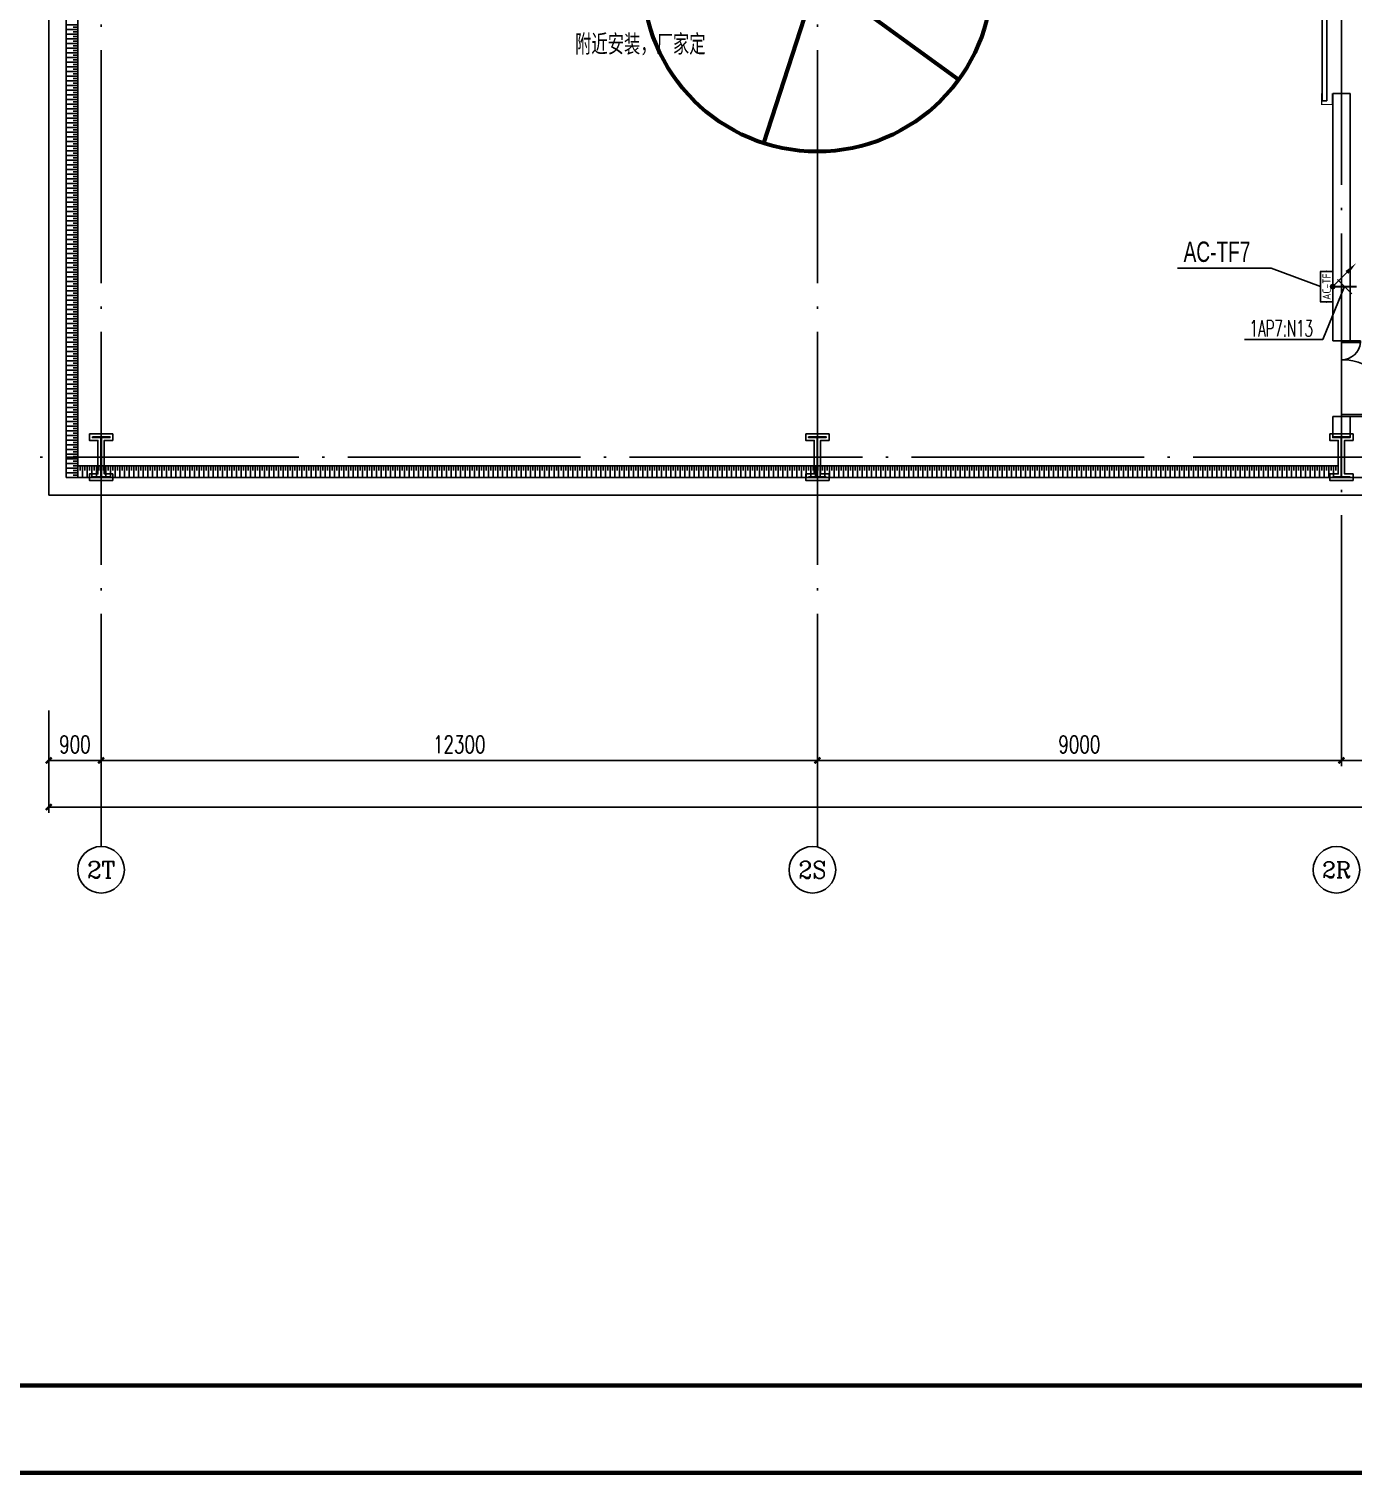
# Model space of a CAD drawing. Extents: x -1396510 to 1250330, y -1892470 to 1623980.
# Drawn here: x -286394 to -263654, y -816618 to -791772 of the extents above; entities that cross this region are included whole.
import ezdxf
from ezdxf.enums import TextEntityAlignment as Align

# ---------------------------------------------------------------- set-up
doc = ezdxf.new("R2010")
doc.units = 0
doc.header["$LTSCALE"] = 1000
doc.header["$MEASUREMENT"] = 0
doc.linetypes.add('10平面$0$DASH', pattern=[0.35, 0.25, -0.1])
doc.linetypes.add('DOTE', pattern=[2.42, 2, -0.2, 0.02, -0.2])
doc.layers.get('Defpoints').update_dxf_attribs({"color": 210})
for name, color, linetype in [('0-cxFrame', 155, 'Continuous'), ('10平面$0$WINDOW', 4, 'Continuous'), ('99平面图例外参$0$A-HATCH-2', 251, 'Continuous'), ('A-AXIS-D', 1, 'Continuous'), ('A-AXIS-DOTE', 14, 'DOTE'), ('A-HATCH-2', 251, 'Continuous'), ('A-LIN-V', 9, 'Continuous'), ('A-SFCE', 30, 'Continuous'), ('A-WINDOW', 140, 'Continuous'), ('AS-COLN', 6, 'Continuous'), ('AS-WALL', 40, 'Continuous'), ('DIM-照明', 3, 'Continuous'), ('DIM-箱柜', 3, 'Continuous'), ('EQUIP-箱柜', 3, 'Continuous'), ('LWIRE', 4, 'Continuous'), ('WIRE-照明', 1, 'Continuous')]:
    doc.layers.add(name, color=color, linetype=linetype)
doc.layers.add('0-cxText', color=131, linetype='Continuous', lineweight=25)
doc.layers.add('A-云线2', color=3, linetype='Continuous', plot=False)
doc.styles.add('_TCH_AXIS', font='COMPLEX', dxfattribs={"bigfont": 'GBCBIG'})
doc.styles.add('_TCH_DIM_T3', font='SIMPLEX', dxfattribs={"width": 0.705882, "bigfont": 'GBCBIG'})
doc.styles.add('_TEL_ATTDEF', font='GBENOR', dxfattribs={"width": 0.8, "height": 3, "bigfont": 'GBCBIG'})
doc.styles.add('_TEL_DIM', font='SIMPLEX', dxfattribs={"width": 0.8, "height": 3.5, "bigfont": 'HZTXT'})
doc.styles.add('cx_tuming', font='simhei.ttf')
doc.styles.add('cx_tuqian1', font='')
doc.styles.add('HZTXT5', font='aa.shx', dxfattribs={"width": 0.7, "bigfont": 'hztxt.shx'})
doc.styles.get("Standard").update_dxf_attribs({"font": 'gbenor.shx', "bigfont": 'gbcbig.shx'})
doc.styles.add('黑体', font='simhei.ttf', dxfattribs={"height": 12})
doc.styles.get('cx_tuqian1').set_extended_font_data('SimSun')
doc.dimstyles.new('_TCH_ARCH&&100', dxfattribs={"dimtxt": 297.5, "dimasz": 100, "dimexe": 100, "dimexo": 100, "dimgap": 126.25, "dimtad": 1, "dimdec": 0, "dimzin": 0, "dimdsep": 46, "dimtxsty": '_TCH_DIM_T3', "dimblk": 'ARCHTICK', "dimcen": 0.09, "dimclrt": 7, "dimazin": 2, "dimtfac": 1, "dimtdec": 0, "dimtix": 1, "dimtmove": 2, "dimatfit": 3, "dimfxl": 0, "dimtolj": 1, "dimtzin": 0, "dimarcsym": 0})

# ---------------------------------------------------------------- blocks, each defined once
blk = doc.blocks.new('nt66')
at = {"layer": 'A-HATCH-2', "color": 8}
blk.add_lwpolyline([(-195840, 766870), (-195440, 766870), (-195440, 766758), (-195586, 766758), (-195586, 766182), (-195440, 766182), (-195440, 766070), (-195840, 766070), (-195840, 766182), (-195694, 766182), (-195694, 766758), (-195840, 766758)], close=True, dxfattribs=at)
at = {"layer": 'AS-COLN'}
blk.add_lwpolyline([(-195790, 766820), (-195490, 766820), (-195490, 766808), (-195636, 766808), (-195636, 766132), (-195490, 766132), (-195490, 766120), (-195790, 766120), (-195790, 766132), (-195644, 766132), (-195644, 766808), (-195790, 766808)], close=True, dxfattribs=at)
blk = doc.blocks.new('33333')
for p in [(-89514, -126400), (-77214, -126400), (-68214, -126400)]:
    blk.add_blockref('nt66', p)
blk = doc.blocks.new('w4324324')
at = {"layer": 'A-HATCH-2', "color": 0, "lineweight": 60}
for q in [(-1694760, 686605), (-1697614, 684532), (-1691907, 684532), (-1696524, 681178), (-1692997, 681178)]:
    blk.add_line((-1694760, 683605), q, dxfattribs=at)
blk.add_circle((-1694760, 683605), 3000, dxfattribs=at)
blk = doc.blocks.new('ner546')
at = {"layer": 'A-LIN-V', "color": 8}
blk.add_blockref('w4324324', (565280, 70256), dxfattribs=at)
blk = doc.blocks.new('3333')
at = {"layer": 'A-SFCE', "const_width": 20}
blk.add_lwpolyline([(-227064, 766320), (-227064, 766510), (-227244, 766510), (-227244, 766320)], dxfattribs=at)
blk = doc.blocks.new('_ArchTick')
at = {"color": 0, "linetype": 'ByBlock', "const_width": 0.4}
blk.add_lwpolyline([(-0.5, -0.5), (0.5, 0.5)], dxfattribs=at)
blk = doc.blocks.new('*D5746')
at = {"layer": 'A-AXIS-D', "color": 0, "lineweight": -2, "transparency": 16777216}
for p, q in [((-900, -86850), (-900, -87810)), ((0, -86850), (0, -87810)), ((-900, -87710), (0, -87710))]:
    blk.add_line(p, q, dxfattribs=at)
at = {"layer": 'Defpoints', "color": 0, "transparency": 16777216}
for p in [(-900, -86750), (0, -86750), (0, -87710)]:
    blk.add_point(p, dxfattribs=at)
at = {"layer": 'A-AXIS-D', "color": 0, "lineweight": -2, "transparency": 16777216, "xscale": 100, "yscale": 100, "zscale": 100, "rotation": 180}
blk.add_blockref('_ArchTick', (-900, -87710), dxfattribs=at)
at = {"layer": 'A-AXIS-D', "color": 0, "lineweight": -2, "transparency": 16777216, "xscale": 100, "yscale": 100, "zscale": 100}
blk.add_blockref('_ArchTick', (0, -87710), dxfattribs=at)
at = {"layer": 'A-AXIS-D', "color": 7, "transparency": 16777216, "insert": (-450, -87435), "char_height": 297.5, "attachment_point": 5, "style": '_TCH_DIM_T3'}
blk.add_mtext('\\A1;900', dxfattribs=at)
blk = doc.blocks.new('*D5747')
at = {"layer": 'A-AXIS-D', "color": 0, "lineweight": -2, "transparency": 16777216}
for p, q in [((0, -86850), (0, -87810)), ((12300, -86850), (12300, -87810)), ((0, -87710), (12300, -87710))]:
    blk.add_line(p, q, dxfattribs=at)
at = {"layer": 'Defpoints', "color": 0, "transparency": 16777216}
for p in [(0, -86750), (12300, -86750), (12300, -87710)]:
    blk.add_point(p, dxfattribs=at)
at = {"layer": 'A-AXIS-D', "color": 0, "lineweight": -2, "transparency": 16777216, "xscale": 100, "yscale": 100, "zscale": 100, "rotation": 180}
blk.add_blockref('_ArchTick', (0, -87710), dxfattribs=at)
at = {"layer": 'A-AXIS-D', "color": 0, "lineweight": -2, "transparency": 16777216, "xscale": 100, "yscale": 100, "zscale": 100}
blk.add_blockref('_ArchTick', (12300, -87710), dxfattribs=at)
at = {"layer": 'A-AXIS-D', "color": 7, "transparency": 16777216, "insert": (6150, -87435), "char_height": 297.5, "attachment_point": 5, "style": '_TCH_DIM_T3'}
blk.add_mtext('\\A1;12300', dxfattribs=at)
blk = doc.blocks.new('*D5748')
at = {"layer": 'A-AXIS-D', "color": 0, "lineweight": -2, "transparency": 16777216}
for p, q in [((12300, -86850), (12300, -87810)), ((21300, -86850), (21300, -87810)), ((12300, -87710), (21300, -87710))]:
    blk.add_line(p, q, dxfattribs=at)
at = {"layer": 'Defpoints', "color": 0, "transparency": 16777216}
for p in [(12300, -86750), (21300, -86750), (21300, -87710)]:
    blk.add_point(p, dxfattribs=at)
at = {"layer": 'A-AXIS-D', "color": 0, "lineweight": -2, "transparency": 16777216, "xscale": 100, "yscale": 100, "zscale": 100, "rotation": 180}
blk.add_blockref('_ArchTick', (12300, -87710), dxfattribs=at)
at = {"layer": 'A-AXIS-D', "color": 0, "lineweight": -2, "transparency": 16777216, "xscale": 100, "yscale": 100, "zscale": 100}
blk.add_blockref('_ArchTick', (21300, -87710), dxfattribs=at)
at = {"layer": 'A-AXIS-D', "color": 7, "transparency": 16777216, "insert": (16800, -87435), "char_height": 297.5, "attachment_point": 5, "style": '_TCH_DIM_T3'}
blk.add_mtext('\\A1;9000', dxfattribs=at)
blk = doc.blocks.new('*D5749')
at = {"layer": 'A-AXIS-D', "color": 0, "lineweight": -2, "transparency": 16777216}
for p, q in [((21300, -86850), (21300, -87810)), ((30300, -86850), (30300, -87810)), ((21300, -87710), (30300, -87710))]:
    blk.add_line(p, q, dxfattribs=at)
at = {"layer": 'Defpoints', "color": 0, "transparency": 16777216}
for p in [(21300, -86750), (30300, -86750), (30300, -87710)]:
    blk.add_point(p, dxfattribs=at)
at = {"layer": 'A-AXIS-D', "color": 0, "lineweight": -2, "transparency": 16777216, "xscale": 100, "yscale": 100, "zscale": 100, "rotation": 180}
blk.add_blockref('_ArchTick', (21300, -87710), dxfattribs=at)
at = {"layer": 'A-AXIS-D', "color": 0, "lineweight": -2, "transparency": 16777216, "xscale": 100, "yscale": 100, "zscale": 100}
blk.add_blockref('_ArchTick', (30300, -87710), dxfattribs=at)
at = {"layer": 'A-AXIS-D', "color": 7, "transparency": 16777216, "insert": (25800, -87435), "char_height": 297.5, "attachment_point": 5, "style": '_TCH_DIM_T3'}
blk.add_mtext('\\A1;9000', dxfattribs=at)
blk = doc.blocks.new('*D5765')
at = {"layer": 'A-AXIS-D', "color": 0, "lineweight": -2, "transparency": 16777216}
for p, q in [((-900, -86950), (-900, -88610)), ((157100, -86950), (157100, -88610)), ((-900, -88510), (157100, -88510))]:
    blk.add_line(p, q, dxfattribs=at)
at = {"layer": 'Defpoints', "color": 0, "transparency": 16777216}
for p in [(-900, -86850), (157100, -86850), (157100, -88510)]:
    blk.add_point(p, dxfattribs=at)
at = {"layer": 'A-AXIS-D', "color": 0, "lineweight": -2, "transparency": 16777216, "xscale": 100, "yscale": 100, "zscale": 100, "rotation": 180}
blk.add_blockref('_ArchTick', (-900, -88510), dxfattribs=at)
at = {"layer": 'A-AXIS-D', "color": 0, "lineweight": -2, "transparency": 16777216, "xscale": 100, "yscale": 100, "zscale": 100}
blk.add_blockref('_ArchTick', (157100, -88510), dxfattribs=at)
at = {"layer": 'A-AXIS-D', "color": 7, "transparency": 16777216, "insert": (78100, -88235), "char_height": 297.5, "attachment_point": 5, "style": '_TCH_DIM_T3'}
blk.add_mtext('\\A1;158000', dxfattribs=at)
blk = doc.blocks.new('99平面图例外参$0$$LinePat$填挖边坡')
at = {"color": 0}
for p, q in [((0, 0), (0, -1500)), ((300, 0), (300, -600))]:
    blk.add_line(p, q, dxfattribs=at)
at = {"layer": 'Defpoints', "color": 0}
blk.add_point((600, 0), dxfattribs=at)
blk = doc.blocks.new('DOOR2DLIB$SYSLIB$00000123')
at = {"color": 0}
for p, q in [((0.475, -0.001), (0.475, 0.752)), ((0.475, 0.752), (0.5, 0.752)), ((0.5, -0.001), (0.5, 0.752)), ((-0.5, 0), (-0.5, 0.252)), ((-0.475, 0.252), (-0.5, 0.252)), ((-0.475, 0), (-0.475, 0.252)), ((-0.475, 0), (-0.5, 0)), ((0.475, -0.001), (0.5, -0.001))]:
    blk.add_line(p, q, dxfattribs=at)
for centre, radius, start, end in [((0.505, -0.002), 0.755, 92.2493, 179.7238), ((-0.501, 0.003), 0.251, 359.7899, 84.0974)]:
    blk.add_arc(centre, radius, start, end, dxfattribs=at)
blk = doc.blocks.new('10平面$0$$DorLib2D$00000126')
at = {"color": 0, "linetype": 'Continuous'}
for p, q in [((-0.532, 0.5), (-0.532, 0.9)), ((0.532, 0.9), (0.532, 0.5))]:
    blk.add_line(p, q, dxfattribs=at)
at = {"color": 0, "linetype": '10平面$0$DASH'}
for p, q in [((-0.532, 0.9), (0.532, 0.9)), ((-0.532, 0.5), (0.532, 0.5))]:
    blk.add_line(p, q, dxfattribs=at)
blk = doc.blocks.new('$equip$00002708')
for p, q in [((-0.75, 0.6), (-0.75, 0)), ((0.75, 0.6), (-0.75, 0.6)), ((-0.75, 0), (0.75, 0)), ((0.75, 0), (0.75, 0.6))]:
    blk.add_line(p, q)
at = {"const_width": 0.0571}
blk.add_lwpolyline([(-0.75, 0.6), (-0.75, 0), (0.75, 0), (0.75, 0.6), (-0.75, 0.6), (-0.75, 0)], dxfattribs=at)
for p in [(-0.75, 0.3), (0, 0.6), (0, 0), (0.75, 0.3)]:
    blk.add_point(p)
at = {"color": 7, "style": '_TEL_DIM', "flags": 1}
for tag in ['REMARK', 'A']:
    blk.add_attdef(tag, text='', height=0.4, dxfattribs=at).set_placement((0, 0), align=Align.MIDDLE_CENTER)
at = {"color": 7, "style": '_TEL_DIM'}
blk.add_attdef('$TEXT$', text='', height=0.4, dxfattribs=at).set_placement((0, 0.3), align=Align.MIDDLE_CENTER)
blk = doc.blocks.new('$TelecSys$00000079')
for p, q in [((0.7, 0.7), (0, 0)), ((0.104, 0.104), (0.104, 0.104)), ((-0.104, -0.104), (-0.104, -0.104))]:
    blk.add_line(p, q)
at = {"const_width": 0.142}
blk.add_lwpolyline([(-0.071, 0, 1), (0.071, 0, 1)], format="xyb", close=True, dxfattribs=at)
blk.add_solid([(0.63, 0.77), (0.77, 0.63), (1.15, 1.15)])
at = {"width": 0.8, "flags": 9}
blk.add_attdef('A', (0, 0), '', height=0.00002, dxfattribs=at)
blk = doc.blocks.new('TK22.A0+1 L(Dragon)')
at = {"layer": '0-cxFrame', "color": 7, "const_width": 0.5}
blk.add_lwpolyline([(0, 0), (-1485, 0), (-1485, 841), (0, 841)], close=True, dxfattribs=at)
at = {"layer": '0-cxFrame', "const_width": 0.5}
blk.add_lwpolyline([(-80, 10), (-1465, 10), (-1465, 831), (-80, 831)], close=True, dxfattribs=at)
at = {"style": '黑体', "flags": 4}
blk.add_attdef('图幅', text='', height=3.3, dxfattribs=at).set_placement((-40, 3), align=Align.RIGHT)
at = {"layer": '0-cxText', "flags": 4}
for tag, height, style, p in [('建设单位', 3.5, 'cx_tuming', (-45, 240)), ('项目名称', 3.5, 'cx_tuming', (-45, 210)), ('子项名称', 3.5, 'cx_tuming', (-45, 180)), ('工程编号', 3.3, 'cx_tuqian1', (-35, 165)), ('图名1', 3.5, 'cx_tuming', (-45, 87)), ('图名2', 3.5, 'cx_tuming', (-45, 79)), ('图名3', 3.5, 'cx_tuming', (-45, 71)), ('出图日期', 3.3, 'cx_tuqian1', (-39, 60)), ('专业', 3.3, 'cx_tuqian1', (-55, 52)), ('图号', 3.3, 'cx_tuqian1', (-55, 44)), ('版次', 3.3, 'cx_tuqian1', (-20, 44))]:
    blk.add_attdef(tag, text='', height=height, dxfattribs=dict(at, style=style)).set_placement(p, align=Align.MIDDLE)
at = {"layer": 'Defpoints', "color": 6, "flags": 4}
for tag, height, style, p in [('tufu', 3.3, '黑体', (-12, 12)), ('dwfname', 4, 'cx_tuqian1', (-80, 3))]:
    blk.add_attdef(tag, text='', height=height, dxfattribs=dict(at, style=style)).set_placement(p, align=Align.RIGHT)
blk = doc.blocks.new('世赫2#厂房一层0821')
at = {"layer": 'A-AXIS-D'}
for centre in [(0, -89588.9), (12215.1, -89588.9), (21215.1, -89588.9)]:
    blk.add_circle(centre, 400, dxfattribs=at)
at = {"layer": 'A-AXIS-DOTE', "color": 8, "ltscale": 2}
for p, q in [((0, -89188.9), (0, 6400)), ((12300, -89188.9), (12300, 6300)), ((21300, -87498.9), (21300, 6300)), ((163114.2, -82500), (-11095.8, -82500))]:
    blk.add_line(p, q, dxfattribs=at)
at = {"layer": 'A-LIN-V'}
for p, q in [((-400, -82650), (-400, -65615.8)), ((21450, -80500), (21550, -80500)), ((21246, -82650), (-400, -82650))]:
    blk.add_line(p, q, dxfattribs=at)
at = {"layer": 'AS-WALL'}
for p, q in [((-900, -68000), (-900, -83150)), ((-600, -68000), (-600, -82850)), ((21150, -76250), (21150, -80500)), ((21450, -76250), (21150, -76250)), ((21450, -80500), (21450, -76250)), ((21150, -80500), (21450, -80500)), ((21450, -81800), (21150, -81800)), ((21150, -81800), (21150, -82150)), ((21450, -82150), (21450, -81800)), ((21150, -82150), (21450, -82150)), ((23300, -82850), (-600, -82850)), ((23300, -83150), (-900, -83150))]:
    blk.add_line(p, q, dxfattribs=at)
at = {"layer": '10平面$0$WINDOW'}
for name, p, xscale, yscale, zscale, rotation in [('10平面$0$$DorLib2D$00000126', (21150, -74250), -4000, -200, 200, 269.9999999997814), ('DOOR2DLIB$SYSLIB$00000123', (21300, -81150), -1300, -1300, 300, 90.00000000093436)]:
    blk.add_blockref(name, p, dxfattribs=dict(at, xscale=xscale, yscale=yscale, zscale=zscale, rotation=rotation))
at = {"layer": '99平面图例外参$0$A-HATCH-2', "color": 203, "yscale": 0.1333333333333333, "zscale": 0.1333333333333333}
for p, xscale, rotation in [((-400, -75074.6), 0.1335983163058314, 270.0000000008098), ((-400, -75154.7), 0.1335983163058314, 270.0000000008098), ((-400, -75234.9), 0.1335983163058314, 270.0000000008098), ((-400, -75315.1), 0.1335983163058314, 270.0000000008098), ((-400, -75395.2), 0.1335983163058314, 270.0000000008098), ((-400, -75475.4), 0.1335983163058314, 270.0000000008098), ((-400, -75555.5), 0.1335983163058314, 270.0000000008098), ((-400, -75635.7), 0.1335983163058314, 270.0000000008098), ((-400, -75715.8), 0.1335983163058314, 270.0000000008098), ((-400, -75796), 0.1335983163058314, 270.0000000008098), ((-400, -75876.2), 0.1335983163058314, 270.0000000008098), ((-400, -75956.3), 0.1335983163058314, 270.0000000008098), ((-400, -76036.5), 0.1335983163058314, 270.0000000008098), ((-400, -76116.6), 0.1335983163058314, 270.0000000008098), ((-400, -76196.8), 0.1335983163058314, 270.0000000008098), ((-400, -76277), 0.1335983163058314, 270.0000000008098), ((-400, -76357.1), 0.1335983163058314, 270.0000000008098), ((-400, -76437.3), 0.1335983163058314, 270.0000000008098), ((-400, -76517.4), 0.1335983163058314, 270.0000000008098), ((-400, -76597.6), 0.1335983163058314, 270.0000000008098), ((-400, -76677.8), 0.1335983163058314, 270.0000000008098), ((-400, -76757.9), 0.1335983163058314, 270.0000000008098), ((-400, -76838.1), 0.1335983163058314, 270.0000000008098), ((-400, -76918.2), 0.1335983163058314, 270.0000000008098), ((-400, -76998.4), 0.1335983163058314, 270.0000000008098), ((-400, -77078.6), 0.1335983163058314, 270.0000000008098), ((-400, -77158.7), 0.1335983163058314, 270.0000000008098), ((-400, -77238.9), 0.1335983163058314, 270.0000000008098), ((-400, -77319), 0.1335983163058314, 270.0000000008098), ((-400, -77399.2), 0.1335983163058314, 270.0000000008098), ((-400, -77479.3), 0.1335983163058314, 270.0000000008098), ((-400, -77559.5), 0.1335983163058314, 270.0000000008098), ((-400, -77639.7), 0.1335983163058314, 270.0000000008098), ((-400, -77719.8), 0.1335983163058314, 270.0000000008098), ((-400, -77800), 0.1335983163058314, 270.0000000008098), ((-400, -77880.1), 0.1335983163058314, 270.0000000008098), ((-400, -77960.3), 0.1335983163058314, 270.0000000008098), ((-400, -78040.5), 0.1335983163058314, 270.0000000008098), ((-400, -78120.6), 0.1335983163058314, 270.0000000008098), ((-400, -78200.8), 0.1335983163058314, 270.0000000008098), ((-400, -78280.9), 0.1335983163058314, 270.0000000008098), ((-400, -78361.1), 0.1335983163058314, 270.0000000008098), ((-400, -78441.3), 0.1335983163058314, 270.0000000008098), ((-400, -78521.4), 0.1335983163058314, 270.0000000008098), ((-400, -78601.6), 0.1335983163058314, 270.0000000008098), ((-400, -78681.7), 0.1335983163058314, 270.0000000008098), ((-400, -78761.9), 0.1335983163058314, 270.0000000008098), ((-400, -78842.1), 0.1335983163058314, 270.0000000008098), ((-400, -78922.2), 0.1335983163058314, 270.0000000008098), ((-400, -79002.4), 0.1335983163058314, 270.0000000008098), ((-400, -79082.5), 0.1335983163058314, 270.0000000008098), ((-400, -79162.7), 0.1335983163058314, 270.0000000008098), ((-400, -79242.8), 0.1335983163058314, 270.0000000008098), ((-400, -79323), 0.1335983163058314, 270.0000000008098), ((-400, -79403.2), 0.1335983163058314, 270.0000000008098), ((-400, -79483.3), 0.1335983163058314, 270.0000000008098), ((-400, -79563.5), 0.1335983163058314, 270.0000000008098), ((-400, -79643.6), 0.1335983163058314, 270.0000000008098), ((-400, -79723.8), 0.1335983163058314, 270.0000000008098), ((-400, -79804), 0.1335983163058314, 270.0000000008098), ((-400, -79884.1), 0.1335983163058314, 270.0000000008098), ((-400, -79964.3), 0.1335983163058314, 270.0000000008098), ((-400, -80044.4), 0.1335983163058314, 270.0000000008098), ((-400, -80124.6), 0.1335983163058314, 270.0000000008098), ((-400, -80204.8), 0.1335983163058314, 270.0000000008098), ((-400, -80284.9), 0.1335983163058314, 270.0000000008098), ((-400, -80365.1), 0.1335983163058314, 270.0000000008098), ((-400, -80445.2), 0.1335983163058314, 270.0000000008098), ((-400, -80525.4), 0.1335983163058314, 270.0000000008098), ((-400, -80605.5), 0.1335983163058314, 270.0000000008098), ((-400, -80685.7), 0.1335983163058314, 270.0000000008098), ((-400, -80765.9), 0.1335983163058314, 270.0000000008098), ((-400, -80846), 0.1335983163058314, 270.0000000008098), ((-400, -80926.2), 0.1335983163058314, 270.0000000008098), ((-400, -81006.3), 0.1335983163058314, 270.0000000008098), ((-400, -81086.5), 0.1335983163058314, 270.0000000008098), ((-400, -81166.7), 0.1335983163058314, 270.0000000008098), ((-400, -81246.8), 0.1335983163058314, 270.0000000008098), ((-400, -81327), 0.1335983163058314, 270.0000000008098), ((-400, -81407.1), 0.1335983163058314, 270.0000000008098), ((-400, -81487.3), 0.1335983163058314, 270.0000000008098), ((-400, -81567.5), 0.1335983163058314, 270.0000000008098), ((-400, -81647.6), 0.1335983163058314, 270.0000000008098), ((-400, -81727.8), 0.1335983163058314, 270.0000000008098), ((-400, -81807.9), 0.1335983163058314, 270.0000000008098), ((-400, -81888.1), 0.1335983163058314, 270.0000000008098), ((-400, -81968.3), 0.1335983163058314, 270.0000000008098), ((-400, -82048.4), 0.1335983163058314, 270.0000000008098), ((-400, -82128.6), 0.1335983163058314, 270.0000000008098), ((-400, -82208.7), 0.1335983163058314, 270.0000000008098), ((-400, -82288.9), 0.1335983163058314, 270.0000000008098), ((-400, -82369), 0.1335983163058314, 270.0000000008098), ((-400, -82449.2), 0.1335983163058314, 270.0000000008098), ((-400, -82529.4), 0.1335983163058314, 270.0000000008098), ((-400, -82609.5), 0.1335983163058314, 270.0000000008098), ((-400, -82689.7), 0.1335983163058314, 270.0000000008098), ((-400, -82650), 0.1336172830128488, 8.843761484292967e-11), ((-319.8, -82650), 0.1336172830128488, 8.843761484292967e-11), ((-239.7, -82650), 0.1336172830128488, 8.843761484292967e-11), ((-159.5, -82650), 0.1336172830128488, 8.843761484292967e-11), ((-79.3, -82650), 0.1336172830128488, 8.843761484292967e-11), ((0.9, -82650), 0.1336172830128488, 8.843761484292967e-11), ((81, -82650), 0.1336172830128488, 8.843761484292967e-11), ((161.2, -82650), 0.1336172830128488, 8.843761484292967e-11), ((241.4, -82650), 0.1336172830128488, 8.843761484292967e-11), ((321.5, -82650), 0.1336172830128488, 8.843761484292967e-11), ((401.7, -82650), 0.1336172830128488, 8.843761484292967e-11), ((481.9, -82650), 0.1336172830128488, 8.843761484292967e-11), ((562, -82650), 0.1336172830128488, 8.843761484292967e-11), ((642.2, -82650), 0.1336172830128488, 8.843761484292967e-11), ((722.4, -82650), 0.1336172830128488, 8.843761484292967e-11), ((802.6, -82650), 0.1336172830128488, 8.843761484292967e-11), ((882.7, -82650), 0.1336172830128488, 8.843761484292967e-11), ((962.9, -82650), 0.1336172830128488, 8.843761484292967e-11), ((1043.1, -82650), 0.1336172830128488, 8.843761484292967e-11), ((1123.2, -82650), 0.1336172830128488, 8.843761484292967e-11), ((1203.4, -82650), 0.1336172830128488, 8.843761484292967e-11), ((1283.6, -82650), 0.1336172830128488, 8.843761484292967e-11), ((1363.7, -82650), 0.1336172830128488, 8.843761484292967e-11), ((1443.9, -82650), 0.1336172830128488, 8.843761484292967e-11), ((1524.1, -82650), 0.1336172830128488, 8.843761484292967e-11), ((1604.3, -82650), 0.1336172830128488, 8.843761484292967e-11), ((1684.4, -82650), 0.1336172830128488, 8.843761484292967e-11), ((1764.6, -82650), 0.1336172830128488, 8.843761484292967e-11), ((1844.8, -82650), 0.1336172830128488, 8.843761484292967e-11), ((1924.9, -82650), 0.1336172830128488, 8.843761484292967e-11), ((2005.1, -82650), 0.1336172830128488, 8.843761484292967e-11), ((2085.3, -82650), 0.1336172830128488, 8.843761484292967e-11), ((2165.5, -82650), 0.1336172830128488, 8.843761484292967e-11), ((2245.6, -82650), 0.1336172830128488, 8.843761484292967e-11), ((2325.8, -82650), 0.1336172830128488, 8.843761484292967e-11), ((2406, -82650), 0.1336172830128488, 8.843761484292967e-11), ((2486.1, -82650), 0.1336172830128488, 8.843761484292967e-11), ((2566.3, -82650), 0.1336172830128488, 8.843761484292967e-11), ((2646.5, -82650), 0.1336172830128488, 8.843761484292967e-11), ((2726.6, -82650), 0.1336172830128488, 8.843761484292967e-11), ((2806.8, -82650), 0.1336172830128488, 8.843761484292967e-11), ((2887, -82650), 0.1336172830128488, 8.843761484292967e-11), ((2967.2, -82650), 0.1336172830128488, 8.843761484292967e-11), ((3047.3, -82650), 0.1336172830128488, 8.843761484292967e-11), ((3127.5, -82650), 0.1336172830128488, 8.843761484292967e-11), ((3207.7, -82650), 0.1336172830128488, 8.843761484292967e-11), ((3287.8, -82650), 0.1336172830128488, 8.843761484292967e-11), ((3368, -82650), 0.1336172830128488, 8.843761484292967e-11), ((3448.2, -82650), 0.1336172830128488, 8.843761484292967e-11), ((3528.3, -82650), 0.1336172830128488, 8.843761484292967e-11), ((3608.5, -82650), 0.1336172830128488, 8.843761484292967e-11), ((3688.7, -82650), 0.1336172830128488, 8.843761484292967e-11), ((3768.9, -82650), 0.1336172830128488, 8.843761484292967e-11), ((3849, -82650), 0.1336172830128488, 8.843761484292967e-11), ((3929.2, -82650), 0.1336172830128488, 8.843761484292967e-11), ((4009.4, -82650), 0.1336172830128488, 8.843761484292967e-11), ((4089.5, -82650), 0.1336172830128488, 8.843761484292967e-11), ((4169.7, -82650), 0.1336172830128488, 8.843761484292967e-11), ((4249.9, -82650), 0.1336172830128488, 8.843761484292967e-11), ((4330.1, -82650), 0.1336172830128488, 8.843761484292967e-11), ((4410.2, -82650), 0.1336172830128488, 8.843761484292967e-11), ((4490.4, -82650), 0.1336172830128488, 8.843761484292967e-11), ((4570.6, -82650), 0.1336172830128488, 8.843761484292967e-11), ((4650.7, -82650), 0.1336172830128488, 8.843761484292967e-11), ((4730.9, -82650), 0.1336172830128488, 8.843761484292967e-11), ((4811.1, -82650), 0.1336172830128488, 8.843761484292967e-11), ((4891.2, -82650), 0.1336172830128488, 8.843761484292967e-11), ((4971.4, -82650), 0.1336172830128488, 8.843761484292967e-11), ((5051.6, -82650), 0.1336172830128488, 8.843761484292967e-11), ((5131.8, -82650), 0.1336172830128488, 8.843761484292967e-11), ((5211.9, -82650), 0.1336172830128488, 8.843761484292967e-11), ((5292.1, -82650), 0.1336172830128488, 8.843761484292967e-11), ((5372.3, -82650), 0.1336172830128488, 8.843761484292967e-11), ((5452.4, -82650), 0.1336172830128488, 8.843761484292967e-11), ((5532.6, -82650), 0.1336172830128488, 8.843761484292967e-11), ((5612.8, -82650), 0.1336172830128488, 8.843761484292967e-11), ((5692.9, -82650), 0.1336172830128488, 8.843761484292967e-11), ((5773.1, -82650), 0.1336172830128488, 8.843761484292967e-11), ((5853.3, -82650), 0.1336172830128488, 8.843761484292967e-11), ((5933.5, -82650), 0.1336172830128488, 8.843761484292967e-11), ((6013.6, -82650), 0.1336172830128488, 8.843761484292967e-11), ((6093.8, -82650), 0.1336172830128488, 8.843761484292967e-11), ((6174, -82650), 0.1336172830128488, 8.843761484292967e-11), ((6254.1, -82650), 0.1336172830128488, 8.843761484292967e-11), ((6334.3, -82650), 0.1336172830128488, 8.843761484292967e-11), ((6414.5, -82650), 0.1336172830128488, 8.843761484292967e-11), ((6494.7, -82650), 0.1336172830128488, 8.843761484292967e-11), ((6574.8, -82650), 0.1336172830128488, 8.843761484292967e-11), ((6655, -82650), 0.1336172830128488, 8.843761484292967e-11), ((6735.2, -82650), 0.1336172830128488, 8.843761484292967e-11), ((6815.3, -82650), 0.1336172830128488, 8.843761484292967e-11), ((6895.5, -82650), 0.1336172830128488, 8.843761484292967e-11), ((6975.7, -82650), 0.1336172830128488, 8.843761484292967e-11), ((7055.8, -82650), 0.1336172830128488, 8.843761484292967e-11), ((7136, -82650), 0.1336172830128488, 8.843761484292967e-11), ((7216.2, -82650), 0.1336172830128488, 8.843761484292967e-11), ((7296.4, -82650), 0.1336172830128488, 8.843761484292967e-11), ((7376.5, -82650), 0.1336172830128488, 8.843761484292967e-11), ((7456.7, -82650), 0.1336172830128488, 8.843761484292967e-11), ((7536.9, -82650), 0.1336172830128488, 8.843761484292967e-11), ((7617, -82650), 0.1336172830128488, 8.843761484292967e-11), ((7697.2, -82650), 0.1336172830128488, 8.843761484292967e-11), ((7777.4, -82650), 0.1336172830128488, 8.843761484292967e-11), ((7857.5, -82650), 0.1336172830128488, 8.843761484292967e-11), ((7937.7, -82650), 0.1336172830128488, 8.843761484292967e-11), ((8017.9, -82650), 0.1336172830128488, 8.843761484292967e-11), ((8098.1, -82650), 0.1336172830128488, 8.843761484292967e-11), ((8178.2, -82650), 0.1336172830128488, 8.843761484292967e-11), ((8258.4, -82650), 0.1336172830128488, 8.843761484292967e-11), ((8338.6, -82650), 0.1336172830128488, 8.843761484292967e-11), ((8418.7, -82650), 0.1336172830128488, 8.843761484292967e-11), ((8498.9, -82650), 0.1336172830128488, 8.843761484292967e-11), ((8579.1, -82650), 0.1336172830128488, 8.843761484292967e-11), ((8659.3, -82650), 0.1336172830128488, 8.843761484292967e-11), ((8739.4, -82650), 0.1336172830128488, 8.843761484292967e-11), ((8819.6, -82650), 0.1336172830128488, 8.843761484292967e-11), ((8899.8, -82650), 0.1336172830128488, 8.843761484292967e-11), ((8979.9, -82650), 0.1336172830128488, 8.843761484292967e-11), ((9060.1, -82650), 0.1336172830128488, 8.843761484292967e-11), ((9140.3, -82650), 0.1336172830128488, 8.843761484292967e-11), ((9220.4, -82650), 0.1336172830128488, 8.843761484292967e-11), ((9300.6, -82650), 0.1336172830128488, 8.843761484292967e-11), ((9380.8, -82650), 0.1336172830128488, 8.843761484292967e-11), ((9461, -82650), 0.1336172830128488, 8.843761484292967e-11), ((9541.1, -82650), 0.1336172830128488, 8.843761484292967e-11), ((9621.3, -82650), 0.1336172830128488, 8.843761484292967e-11), ((9701.5, -82650), 0.1336172830128488, 8.843761484292967e-11), ((9781.6, -82650), 0.1336172830128488, 8.843761484292967e-11), ((9861.8, -82650), 0.1336172830128488, 8.843761484292967e-11), ((9942, -82650), 0.1336172830128488, 8.843761484292967e-11), ((10022.1, -82650), 0.1336172830128488, 8.843761484292967e-11), ((10102.3, -82650), 0.1336172830128488, 8.843761484292967e-11), ((10182.5, -82650), 0.1336172830128488, 8.843761484292967e-11), ((10262.7, -82650), 0.1336172830128488, 8.843761484292967e-11), ((10342.8, -82650), 0.1336172830128488, 8.843761484292967e-11), ((10423, -82650), 0.1336172830128488, 8.843761484292967e-11), ((10503.2, -82650), 0.1336172830128488, 8.843761484292967e-11), ((10583.3, -82650), 0.1336172830128488, 8.843761484292967e-11), ((10663.5, -82650), 0.1336172830128488, 8.843761484292967e-11), ((10743.7, -82650), 0.1336172830128488, 8.843761484292967e-11), ((10823.9, -82650), 0.1336172830128488, 8.843761484292967e-11), ((10904, -82650), 0.1336172830128488, 8.843761484292967e-11), ((10984.2, -82650), 0.1336172830128488, 8.843761484292967e-11), ((11064.4, -82650), 0.1336172830128488, 8.843761484292967e-11), ((11144.5, -82650), 0.1336172830128488, 8.843761484292967e-11), ((11224.7, -82650), 0.1336172830128488, 8.843761484292967e-11), ((11304.9, -82650), 0.1336172830128488, 8.843761484292967e-11), ((11385, -82650), 0.1336172830128488, 8.843761484292967e-11), ((11465.2, -82650), 0.1336172830128488, 8.843761484292967e-11), ((11545.4, -82650), 0.1336172830128488, 8.843761484292967e-11), ((11625.6, -82650), 0.1336172830128488, 8.843761484292967e-11), ((11705.7, -82650), 0.1336172830128488, 8.843761484292967e-11), ((11785.9, -82650), 0.1336172830128488, 8.843761484292967e-11), ((11866.1, -82650), 0.1336172830128488, 8.843761484292967e-11), ((11946.2, -82650), 0.1336172830128488, 8.843761484292967e-11), ((12026.4, -82650), 0.1336172830128488, 8.843761484292967e-11), ((12106.6, -82650), 0.1336172830128488, 8.843761484292967e-11), ((12186.7, -82650), 0.1336172830128488, 8.843761484292967e-11), ((12266.9, -82650), 0.1336172830128488, 8.843761484292967e-11), ((12347.1, -82650), 0.1336172830128488, 8.843761484292967e-11), ((12427.3, -82650), 0.1336172830128488, 8.843761484292967e-11), ((12507.4, -82650), 0.1336172830128488, 8.843761484292967e-11), ((12587.6, -82650), 0.1336172830128488, 8.843761484292967e-11), ((12667.8, -82650), 0.1336172830128488, 8.843761484292967e-11), ((12747.9, -82650), 0.1336172830128488, 8.843761484292967e-11), ((12828.1, -82650), 0.1336172830128488, 8.843761484292967e-11), ((12908.3, -82650), 0.1336172830128488, 8.843761484292967e-11), ((12988.5, -82650), 0.1336172830128488, 8.843761484292967e-11), ((13068.6, -82650), 0.1336172830128488, 8.843761484292967e-11), ((13148.8, -82650), 0.1336172830128488, 8.843761484292967e-11), ((13229, -82650), 0.1336172830128488, 8.843761484292967e-11), ((13309.1, -82650), 0.1336172830128488, 8.843761484292967e-11), ((13389.3, -82650), 0.1336172830128488, 8.843761484292967e-11), ((13469.5, -82650), 0.1336172830128488, 8.843761484292967e-11), ((13549.6, -82650), 0.1336172830128488, 8.843761484292967e-11), ((13629.8, -82650), 0.1336172830128488, 8.843761484292967e-11), ((13710, -82650), 0.1336172830128488, 8.843761484292967e-11), ((13790.2, -82650), 0.1336172830128488, 8.843761484292967e-11), ((13870.3, -82650), 0.1336172830128488, 8.843761484292967e-11), ((13950.5, -82650), 0.1336172830128488, 8.843761484292967e-11), ((14030.7, -82650), 0.1336172830128488, 8.843761484292967e-11), ((14110.8, -82650), 0.1336172830128488, 8.843761484292967e-11), ((14191, -82650), 0.1336172830128488, 8.843761484292967e-11), ((14271.2, -82650), 0.1336172830128488, 8.843761484292967e-11), ((14351.3, -82650), 0.1336172830128488, 8.843761484292967e-11), ((14431.5, -82650), 0.1336172830128488, 8.843761484292967e-11), ((14511.7, -82650), 0.1336172830128488, 8.843761484292967e-11), ((14591.9, -82650), 0.1336172830128488, 8.843761484292967e-11), ((14672, -82650), 0.1336172830128488, 8.843761484292967e-11), ((14752.2, -82650), 0.1336172830128488, 8.843761484292967e-11), ((14832.4, -82650), 0.1336172830128488, 8.843761484292967e-11), ((14912.5, -82650), 0.1336172830128488, 8.843761484292967e-11), ((14992.7, -82650), 0.1336172830128488, 8.843761484292967e-11), ((15072.9, -82650), 0.1336172830128488, 8.843761484292967e-11), ((15153.1, -82650), 0.1336172830128488, 8.843761484292967e-11), ((15233.2, -82650), 0.1336172830128488, 8.843761484292967e-11), ((15313.4, -82650), 0.1336172830128488, 8.843761484292967e-11), ((15393.6, -82650), 0.1336172830128488, 8.843761484292967e-11), ((15473.7, -82650), 0.1336172830128488, 8.843761484292967e-11), ((15553.9, -82650), 0.1336172830128488, 8.843761484292967e-11), ((15634.1, -82650), 0.1336172830128488, 8.843761484292967e-11), ((15714.2, -82650), 0.1336172830128488, 8.843761484292967e-11), ((15794.4, -82650), 0.1336172830128488, 8.843761484292967e-11), ((15874.6, -82650), 0.1336172830128488, 8.843761484292967e-11), ((15954.8, -82650), 0.1336172830128488, 8.843761484292967e-11), ((16034.9, -82650), 0.1336172830128488, 8.843761484292967e-11), ((16115.1, -82650), 0.1336172830128488, 8.843761484292967e-11), ((16195.3, -82650), 0.1336172830128488, 8.843761484292967e-11), ((16275.4, -82650), 0.1336172830128488, 8.843761484292967e-11), ((16355.6, -82650), 0.1336172830128488, 8.843761484292967e-11), ((16435.8, -82650), 0.1336172830128488, 8.843761484292967e-11), ((16515.9, -82650), 0.1336172830128488, 8.843761484292967e-11), ((16596.1, -82650), 0.1336172830128488, 8.843761484292967e-11), ((16676.3, -82650), 0.1336172830128488, 8.843761484292967e-11), ((16756.5, -82650), 0.1336172830128488, 8.843761484292967e-11), ((16836.6, -82650), 0.1336172830128488, 8.843761484292967e-11), ((16916.8, -82650), 0.1336172830128488, 8.843761484292967e-11), ((16997, -82650), 0.1336172830128488, 8.843761484292967e-11), ((17077.1, -82650), 0.1336172830128488, 8.843761484292967e-11), ((17157.3, -82650), 0.1336172830128488, 8.843761484292967e-11), ((17237.5, -82650), 0.1336172830128488, 8.843761484292967e-11), ((17317.7, -82650), 0.1336172830128488, 8.843761484292967e-11), ((17397.8, -82650), 0.1336172830128488, 8.843761484292967e-11), ((17478, -82650), 0.1336172830128488, 8.843761484292967e-11), ((17558.2, -82650), 0.1336172830128488, 8.843761484292967e-11), ((17638.3, -82650), 0.1336172830128488, 8.843761484292967e-11), ((17718.5, -82650), 0.1336172830128488, 8.843761484292967e-11), ((17798.7, -82650), 0.1336172830128488, 8.843761484292967e-11), ((17878.8, -82650), 0.1336172830128488, 8.843761484292967e-11), ((17959, -82650), 0.1336172830128488, 8.843761484292967e-11), ((18039.2, -82650), 0.1336172830128488, 8.843761484292967e-11), ((18119.4, -82650), 0.1336172830128488, 8.843761484292967e-11), ((18199.5, -82650), 0.1336172830128488, 8.843761484292967e-11), ((18279.7, -82650), 0.1336172830128488, 8.843761484292967e-11), ((18359.9, -82650), 0.1336172830128488, 8.843761484292967e-11), ((18440, -82650), 0.1336172830128488, 8.843761484292967e-11), ((18520.2, -82650), 0.1336172830128488, 8.843761484292967e-11), ((18600.4, -82650), 0.1336172830128488, 8.843761484292967e-11), ((18680.5, -82650), 0.1336172830128488, 8.843761484292967e-11), ((18760.7, -82650), 0.1336172830128488, 8.843761484292967e-11), ((18840.9, -82650), 0.1336172830128488, 8.843761484292967e-11), ((18921.1, -82650), 0.1336172830128488, 8.843761484292967e-11), ((19001.2, -82650), 0.1336172830128488, 8.843761484292967e-11), ((19081.4, -82650), 0.1336172830128488, 8.843761484292967e-11), ((19161.6, -82650), 0.1336172830128488, 8.843761484292967e-11), ((19241.7, -82650), 0.1336172830128488, 8.843761484292967e-11), ((19321.9, -82650), 0.1336172830128488, 8.843761484292967e-11), ((19402.1, -82650), 0.1336172830128488, 8.843761484292967e-11), ((19482.3, -82650), 0.1336172830128488, 8.843761484292967e-11), ((19562.4, -82650), 0.1336172830128488, 8.843761484292967e-11), ((19642.6, -82650), 0.1336172830128488, 8.843761484292967e-11), ((19722.8, -82650), 0.1336172830128488, 8.843761484292967e-11), ((19802.9, -82650), 0.1336172830128488, 8.843761484292967e-11), ((19883.1, -82650), 0.1336172830128488, 8.843761484292967e-11), ((19963.3, -82650), 0.1336172830128488, 8.843761484292967e-11), ((20043.4, -82650), 0.1336172830128488, 8.843761484292967e-11), ((20123.6, -82650), 0.1336172830128488, 8.843761484292967e-11), ((20203.8, -82650), 0.1336172830128488, 8.843761484292967e-11), ((20284, -82650), 0.1336172830128488, 8.843761484292967e-11), ((20364.1, -82650), 0.1336172830128488, 8.843761484292967e-11), ((20444.3, -82650), 0.1336172830128488, 8.843761484292967e-11), ((20524.5, -82650), 0.1336172830128488, 8.843761484292967e-11), ((20604.6, -82650), 0.1336172830128488, 8.843761484292967e-11), ((20684.8, -82650), 0.1336172830128488, 8.843761484292967e-11), ((20765, -82650), 0.1336172830128488, 8.843761484292967e-11), ((20845.1, -82650), 0.1336172830128488, 8.843761484292967e-11), ((20925.3, -82650), 0.1336172830128488, 8.843761484292967e-11), ((21005.5, -82650), 0.1336172830128488, 8.843761484292967e-11), ((21085.7, -82650), 0.1336172830128488, 8.843761484292967e-11), ((21165.8, -82650), 0.1336172830128488, 8.843761484292967e-11), ((-400, -82769.8), 0.1335983163058314, 270.0000000008098)]:
    blk.add_blockref('99平面图例外参$0$$LinePat$填挖边坡', p, dxfattribs=dict(at, xscale=xscale, rotation=rotation))
at = {"layer": 'A-LIN-V', "color": 8, "rotation": 90.00000000000001}
blk.add_blockref('ner546', (766160.7, 1055230), dxfattribs=at)
at = {"layer": 'A-SFCE', "xscale": -1, "rotation": 180}
blk.add_blockref('3333', (248204.2, 690070), dxfattribs=at)
at = {"layer": 'A-WINDOW'}
blk.add_blockref('33333', (285154.2, -722570), dxfattribs=at)
at = {"layer": 'A-AXIS-D', "color": 7, "style": '_TCH_AXIS'}
for s, height, p, p2 in [('2S', 294.28, (11976.9, -89736), (12453.3, -89736)), ('2T', 288.12, (-240.1, -89732.9), (240.1, -89732.9)), ('2R', 270.86, (20970, -89724.3), (21460.2, -89724.3))]:
    blk.add_text(s, height=height, dxfattribs=at).set_placement(p, p2, align=Align.FIT)
at = {"layer": 'A-AXIS-D'}
for base, p1, p2, picture, middle in [((0, -87710), (-900, -86750), (0, -86750), '*D5746', (-450, -87435)), ((157100, -88510), (-900, -86850), (157100, -86850), '*D5765', (78100, -88235)), ((12300, -87710), (0, -86750), (12300, -86750), '*D5747', (6150, -87435)), ((21300, -87710), (12300, -86750), (21300, -86750), '*D5748', (16800, -87435)), ((30300, -87710), (21300, -86750), (30300, -86750), '*D5749', (25800, -87435))]:
    dim = blk.add_linear_dim(base=base, p1=p1, p2=p2, angle=0, dimstyle='_TCH_ARCH&&100', dxfattribs=at)
    dim.commit()
    dim.dimension.update_dxf_attribs({"geometry": picture, "text_midpoint": middle, "dimtype": 161})

msp = doc.modelspace()

# ---------------------------------------------------------------- linework, layer by layer
at = {"layer": 'DIM-照明'}
msp.add_line((-263924.1, -796076.3), (-263676.6, -796323.7), dxfattribs=at)
for points in [[(-263800.4, -796200), (-264174.8, -797107.3)], [(-264174.8, -797107.3), (-265517.8, -797107.3)]]:
    msp.add_lwpolyline(points, dxfattribs=at)
at = {"layer": 'DIM-箱柜'}
for p, q in [((-265063.1, -795879.9), (-266669.3, -795879.9)), ((-264214.2, -796200), (-265063.1, -795879.9))]:
    msp.add_line(p, q, dxfattribs=at)
at = {"layer": 'WIRE-照明', "linetype": 'Continuous', "const_width": 35}
msp.add_lwpolyline([(-264004.2, -796200), (-263590, -796200)], dxfattribs=at)

# ---------------------------------------------------------------- block references
at = {"layer": '0-cxFrame', "xscale": 150, "yscale": 150, "zscale": 150}
msp.add_blockref('TK22.A0+1 L(Dragon)', (-96485, -816580), dxfattribs=at)
at = {"layer": 'A-云线2'}
msp.add_blockref('世赫2#厂房一层0821', (-285154.2, -716630), dxfattribs=at)
at = {"layer": 'EQUIP-箱柜'}
ref = msp.add_blockref('$equip$00002708', (-264004.2, -796200), dxfattribs=dict(at, xscale=350, yscale=350, zscale=350, rotation=90))
ref.add_attrib('$TEXT$', 'AC-TF', dxfattribs={"layer": '0', "color": 7, "height": 140, "rotation": 90, "style": '_TEL_ATTDEF'}).set_placement((-264109.2, -796200), align=Align.MIDDLE_CENTER)
at = {"layer": 'LWIRE', "xscale": 350, "yscale": 350, "zscale": 350}
msp.add_blockref('$TelecSys$00000079', (-264004.2, -796200), dxfattribs=at)

# ---------------------------------------------------------------- texts
at = {"layer": 'DIM-照明', "color": 7, "style": '_TEL_DIM', "width": 0.6}
msp.add_text('1AP7:N13', height=280, dxfattribs=at).set_placement((-265430.3, -797057.3))
at = {"layer": 'DIM-箱柜', "color": 7}
for s, style, width, p in [('附近安装，厂家定', '_TEL_DIM', 0.8, (-277014.6, -792215)), ('AC-TF7', 'HZTXT5', 0.7, (-266564.3, -795774.9))]:
    msp.add_text(s, height=350, dxfattribs=dict(at, style=style, width=width)).set_placement(p)

doc.saveas('drawing.dxf')
